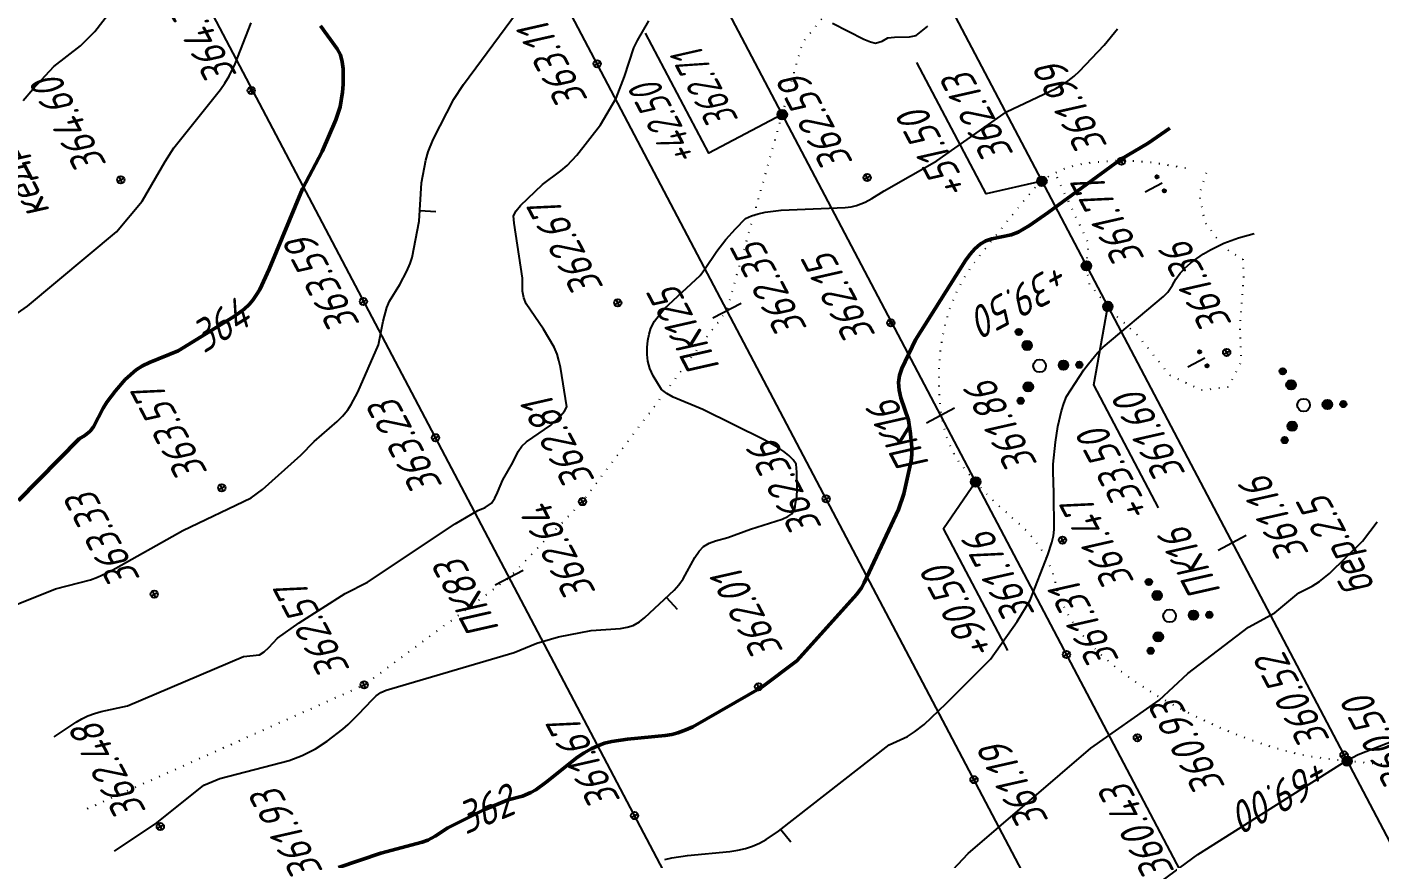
# Model space of a CAD drawing. Extents: x 1518325 to 1519424, y 2186901 to 2188655.
# Drawn here: x 1519023.4 to 1519193.7, y 2187231.8 to 2187336.4 of the extents above; entities that cross this region are included whole.
import ezdxf
from ezdxf.enums import TextEntityAlignment as Align

# ---------------------------------------------------------------- set-up
doc = ezdxf.new("R2010")
doc.units = 0
doc.linetypes.add('ИИDot', pattern=[1, 0, -1])
for name, color, linetype, lineweight in [('ИИ_КОНТУР_025', 7, 'ИИDot', 25), ('ИИ_ОТМЕТКА_025', 7, 'Continuous', 25), ('ИИ_ПИКЕТАЖ_025', 7, 'Continuous', 25), ('ИИ_РАЗМЕР_025', 7, 'Continuous', 25), ('ИИ_РЕЛЬЕФ_025', 34, 'Continuous', 25), ('ИИ_РЕЛЬЕФ_050', 34, 'Continuous', 50), ('ИИ_ТЕКСТ_025', 7, 'Continuous', 25), ('ИИ_ТРАССА_АД_025', 1, 'Continuous', 25), ('ИИ_ТРАССА_ЛЭП_025', 7, 'Continuous', 25), ('ИИ_ТРАССА_ТРУБ_025', 7, 'Continuous', 25), ('ИИ_УГОДЬЯ_025', 7, 'Continuous', 25)]:
    doc.layers.add(name, color=color, linetype=linetype, lineweight=lineweight)
doc.styles.add('VNIPISIMPLEXCUR', font='simplex.shx', dxfattribs={"width": 0.8, "oblique": 15})
doc.dimstyles.new('ИИ-2000-м-dm$2', dxfattribs={"dimscale": 2, "dimtxt": 2.5, "dimasz": 2.5, "dimexe": 1.25, "dimexo": 0, "dimgap": 1, "dimtad": 2, "dimtoh": 1, "dimzin": 1, "dimdsep": 46, "dimtxsty": 'VNIPISIMPLEXCUR', "dimcen": 2.5, "dimaunit": 1, "dimazin": 0, "dimtfac": 1, "dimtmove": 1, "dimatfit": 2, "dimfxl": 1, "dimarcsym": 0})

# ---------------------------------------------------------------- blocks, each defined once
blk = doc.blocks.new('ИИ053952')
at = {"linetype": 'Continuous', "lineweight": 25}
h = blk.add_hatch(color=0, dxfattribs=at)
edge = h.paths.add_edge_path()
edge.add_arc((-1.308630616908658, 2.130137532763825), 0.2, 0, 360)
h = blk.add_hatch(color=0, dxfattribs=at)
edge = h.paths.add_edge_path()
edge.add_arc((-0.7851783701452177, 1.278082519658284), 0.3, 0, 360)
h = blk.add_hatch(color=0, dxfattribs=at)
edge = h.paths.add_edge_path()
edge.add_arc((1.499441115229502, 0.04094315521868452), 0.3, 0, 360)
h = blk.add_hatch(color=0, dxfattribs=at)
edge = h.paths.add_edge_path()
edge.add_arc((2.49906852538254, 0.06823859203112193), 0.2, 0, 360)
h = blk.add_hatch(color=0, dxfattribs=at)
edge = h.paths.add_edge_path()
edge.add_arc((-0.7142627450842838, -1.319025674876968), 0.3, 0, 360)
h = blk.add_hatch(color=0, dxfattribs=at)
edge = h.paths.add_edge_path()
edge.add_arc((-1.190437908473882, -2.198376124794947), 0.2, 0, 360)
at = {"color": 0, "linetype": 'Continuous', "lineweight": 25}
for centre, radius in [((-1.308630616908658, 2.130137532763825), 0.2), ((-0.7851783701452177, 1.278082519658284), 0.3), ((0, 0), 0.4), ((1.499441115229502, 0.04094315521868452), 0.3), ((2.49906852538254, 0.06823859203112193), 0.2), ((-0.7142627450842838, -1.319025674876968), 0.3), ((-1.190437908473882, -2.198376124794947), 0.2)]:
    blk.add_circle(centre, radius, dxfattribs=at)
blk = doc.blocks.new('ИИ05407')
at = {"linetype": 'Continuous', "lineweight": 25}
h = blk.add_hatch(color=0, dxfattribs=at)
edge = h.paths.add_edge_path()
edge.add_arc((-0.4999999999999995, 0.1), 0.1, 0, 360)
h = blk.add_hatch(color=0, dxfattribs=at)
edge = h.paths.add_edge_path()
edge.add_arc((0.5000000000000007, 0.1), 0.1, 0, 360)
at = {"color": 0, "linetype": 'Continuous', "lineweight": 25}
blk.add_lwpolyline([(0, 0), (0, 1.2)], dxfattribs=at)
for centre in [(-0.4999999999999995, 0.1), (0.5000000000000007, 0.1)]:
    blk.add_circle(centre, 0.1, dxfattribs=at)
blk = doc.blocks.new('ИИ053296')
at = {"color": 0, "linetype": 'Continuous', "lineweight": 25}
blk.add_lwpolyline([(0, 0), (1, 0)], dxfattribs=at)
blk = doc.blocks.new('PICKET')
at = {"color": 0, "linetype": 'Continuous', "lineweight": 25}
for p, q in [((-0.2299999999999898, 0), (0.2299999999999898, 0)), ((0, 0.2299999999999898), (0, -0.2299999999999898))]:
    blk.add_line(p, q, dxfattribs=at)
blk.add_circle((0, 0), 0.23, dxfattribs=at)
at = {"color": 0, "linetype": 'Continuous', "style": 'VNIPISIMPLEXCUR', "oblique": 15, "width": 0.8}
blk.add_attdef('OTMETKA', (1.25, 0.3000000000000114), '', height=2, dxfattribs=at)
at = {"color": 8, "linetype": 'Continuous', "style": 'VNIPISIMPLEXCUR', "oblique": 15, "width": 0.8, "flags": 1}
blk.add_attdef('NOMER', (1.25, -2.699999999999989), '', height=2, dxfattribs=at)
blk = doc.blocks.new('ИИ053672А')
at = {"color": 0, "linetype": 'Continuous'}
for points in [[(0.6999999999999886, 3.095854811567278), (0, 3.5), (-0.6999999999999886, 3.095854811567278)], [(0, 3.5), (0, 0), (0.6999999999999886, 0)], [(0.8499999999999943, 2.009252271188814), (0, 2.5), (-0.8499999999999943, 2.009252271188814)], [(1, 0.9226497308103774), (0, 1.5), (-1, 0.9226497308103774)]]:
    blk.add_lwpolyline(points, dxfattribs=at)
at = {"color": 0, "linetype": 'Continuous', "style": 'VNIPISIMPLEXCUR', "oblique": 15, "width": 0.8}
blk.add_attdef('RACE1', text='', height=2, dxfattribs=at).set_placement((-2, 2.25), align=Align.RIGHT)
blk.add_attdef('HEIGHT', (2, 2.25), '', height=2, dxfattribs=at)
blk.add_attdef('DISTANCE', text='', height=2, dxfattribs=at).set_placement((8.5, 1.75), align=Align.MIDDLE_LEFT)
blk.add_attdef('RACE2', text='', height=2, dxfattribs=at).set_placement((-2, 1.25), align=Align.TOP_RIGHT)
blk.add_attdef('THICKNESS', text='', height=2, dxfattribs=at).set_placement((2, 1.25), align=Align.TOP_LEFT)
blk = doc.blocks.new('ИИ15001')
at = {"color": 0, "linetype": 'Continuous', "lineweight": 25}
blk.add_lwpolyline([(0, 1), (0, -1)], dxfattribs=at)
at = {"color": 0, "linetype": 'Continuous', "lineweight": 25, "style": 'VNIPISIMPLEXCUR', "oblique": 15, "width": 0.8}
blk.add_attdef('STATIONING', text='', height=2, dxfattribs=at).set_placement((0, 2), align=Align.CENTER)
at = {"color": 7, "linetype": 'Continuous', "lineweight": 25, "style": 'VNIPISIMPLEXCUR', "oblique": 15, "width": 0.8}
blk.add_attdef('HEIGHT', text='', height=2, dxfattribs=at).set_placement((0, -2), align=Align.TOP_CENTER)
blk = doc.blocks.new('ИИ15002')
at = {"linetype": 'Continuous', "lineweight": 25}
h = blk.add_hatch(color=0, dxfattribs=at)
edge = h.paths.add_edge_path()
edge.add_arc((0, 0), 0.3, 0, 360)
at = {"color": 0, "linetype": 'Continuous', "lineweight": 25}
blk.add_circle((0, 0), 0.3, dxfattribs=at)
at = {"color": 0, "linetype": 'Continuous', "style": 'VNIPISIMPLEXCUR', "oblique": 15, "width": 0.8}
blk.add_attdef('STATIONING', (1, 1.3), '', height=2, rotation=90, dxfattribs=at)
at = {"color": 7, "linetype": 'Continuous', "style": 'VNIPISIMPLEXCUR', "oblique": 15, "width": 0.8}
blk.add_attdef('HEIGHT', text='', height=2, dxfattribs=at).set_placement((0, -1.3), align=Align.TOP_CENTER)
blk = doc.blocks.new('*D54')
at = {"layer": 'Defpoints', "color": 0, "transparency": 16777216}
for p in [(1518412.378345602, 2188627.84985161), (1518818.429, 2187967.478), (1518780.694913813, 2187955.898010924), (1518760.909000001, 2187937.208), (1519297.920252203, 2186946.833631685)]:
    blk.add_point(p, dxfattribs=at)
at = {"layer": 'ИИ_РАЗМЕР_025', "color": 0, "lineweight": -2, "transparency": 16777216}
for p, q in [((1518777.919100077, 2187969.121751804), (1518771.871054546, 2187980.602702125)), ((1518777.221166869, 2187957.498274665), (1518777.919100077, 2187969.121751804))]:
    blk.add_line(p, q, dxfattribs=at)
blk.add_arc((1518772.882083155, 2187943.508855825), 14.64689342305691, 43.45192064681653, 102.0835422782401, dxfattribs=at)
at = {"layer": 'ИИ_РАЗМЕР_025', "color": 0, "transparency": 16777216}
for points in [[(1518770.043202407, 2187957.204490771), (1518769.588670106, 2187958.45795723), (1518766.055536878, 2187956.467627097)], [(1518784.05706245, 2187953.970310796), (1518782.972979496, 2187953.194075054), (1518785.843728198, 2187950.329944063)]]:
    blk.add_solid(points, dxfattribs=at)
at = {"layer": 'ИИ_РАЗМЕР_025', "color": 0, "transparency": 16777216, "insert": (1518770.55297525, 2187973.705121331), "char_height": 4, "attachment_point": 5, "rotation": 117.77979618591837, "style": 'VNIPISIMPLEXCUR'}
blk.add_mtext("90°1'", dxfattribs=at)
blk = doc.blocks.new('*D55')
at = {"layer": 'Defpoints', "color": 0, "transparency": 16777216}
for p in [(1518412.378345601, 2188627.84985161), (1518814.129, 2187903.057999999), (1518791.071578992, 2187895.121656461), (1518786.558999999, 2187888.527999999), (1519297.920252202, 2186946.833631685)]:
    blk.add_point(p, dxfattribs=at)
at = {"layer": 'ИИ_РАЗМЕР_025', "color": 0, "lineweight": -2, "transparency": 16777216}
for p, q in [((1518788.097156689, 2187902.131019776), (1518782.049111157, 2187913.611970097)), ((1518791.400111704, 2187897.040803789), (1518788.097156689, 2187902.131019776))]:
    blk.add_line(p, q, dxfattribs=at)
blk.add_arc((1518798.523676931, 2187894.833649467), 7.457661278217329, 148.8918561533847, 176.6781627226859, dxfattribs=at)
at = {"layer": 'ИИ_РАЗМЕР_025', "color": 0, "transparency": 16777216}
for points in [[(1518791.680959122, 2187899.17158354), (1518792.595990167, 2187898.201791829), (1518795.04784978, 2187901.43178082)], [(1518791.730072386, 2187895.407052131), (1518790.427019576, 2187895.124508056), (1518791.926178207, 2187891.356621667)]]:
    blk.add_solid(points, dxfattribs=at)
at = {"layer": 'ИИ_РАЗМЕР_025', "color": 0, "transparency": 16777216, "insert": (1518780.731031861, 2187906.714389302), "char_height": 4, "attachment_point": 5, "rotation": 117.77979618591837, "style": 'VNIPISIMPLEXCUR'}
blk.add_mtext("90°1'", dxfattribs=at)

msp = doc.modelspace()

# ---------------------------------------------------------------- linework, layer by layer
at = {"layer": 'ИИ_КОНТУР_025', "elevation": 362.73, "flags": 128}
msp.add_lwpolyline([(1519030.991446854, 2187238.088627672), (1519065.829899999, 2187253.649999999), (1519084.076173292, 2187267.138993123), (1519093.299899999, 2187276.689999999), (1519111.490377127, 2187300.731783251), (1519121.002216829, 2187334.392280593), (1519148.752818041, 2187368.976205853)], dxfattribs=at)
at = {"layer": 'ИИ_КОНТУР_025', "flags": 128}
for points in [[(1519119.425933722, 2187071.322798182), (1519134.678637108, 2187067.544100673), (1519137.816357485, 2187066.920002053), (1519140.996288312, 2187066.455971587), (1519144.218429588, 2187066.152009276), (1519148.917659732, 2187065.970119833), (1519152.806076341, 2187066.037570218), (1519154.918301233, 2187066.217437911), (1519156.700489977, 2187066.529208885), (1519157.582583823, 2187066.785521265), (1519158.476679361, 2187067.116779128), (1519159.382776592, 2187067.522982476), (1519161.23097613, 2187068.560225622), (1519163.127182439, 2187069.897250703), (1519165.053392129, 2187071.294232537), (1519166.991601815, 2187072.511345945), (1519168.941811496, 2187073.548590926), (1519170.904021173, 2187074.405967479), (1519172.986243531, 2187075.101462008), (1519175.296491257, 2187075.653060914), (1519177.83476435, 2187076.060764199), (1519181.999213733, 2187076.44298534), (1519184.543487673, 2187076.814713618), (1519185.689610691, 2187077.068028418), (1519186.751724407, 2187077.366310323), (1519187.729828822, 2187077.709559336), (1519188.623923936, 2187078.097775455), (1519190.217738216, 2187079.008933701), (1519192.756691295, 2187080.710557634), (1519195.577295888, 2187082.813729879), (1519197.557250323, 2187084.409618425), (1519199.26393139, 2187085.978812126), (1519200.640417398, 2187087.492002302), (1519201.686708349, 2187088.949188954), (1519202.420768166, 2187090.35364598), (1519202.9503804, 2187091.725016778), (1519203.293508975, 2187093.066575246), (1519203.45015389, 2187094.378321386), (1519203.458544976, 2187095.023014833), (1519203.392342811, 2187095.655596952), (1519203.223575057, 2187096.271409499), (1519202.952241715, 2187096.870452472), (1519202.578342785, 2187097.452725873), (1519202.101878266, 2187098.018229702), (1519201.52284816, 2187098.566963959), (1519200.841252466, 2187099.098928642), (1519200.057091184, 2187099.614123753), (1519199.211390464, 2187100.088326821), (1519198.345176456, 2187100.497315372), (1519197.458449161, 2187100.841089408), (1519196.551208579, 2187101.11964893), (1519195.623454709, 2187101.332993936), (1519194.675187552, 2187101.481124427), (1519193.706407108, 2187101.564040402), (1519190.680715894, 2187101.622734273), (1519188.569724948, 2187101.805334696), (1519186.384140539, 2187102.12954313), (1519184.123962665, 2187102.595359576), (1519183.013454343, 2187102.894413927), (1519181.979403981, 2187103.254956526), (1519181.021811581, 2187103.676987376), (1519180.140677141, 2187104.160506474), (1519179.336000662, 2187104.705513822), (1519178.607782143, 2187105.31200942), (1519177.956021585, 2187105.979993267), (1519177.380718988, 2187106.709465363), (1519176.853366725, 2187107.668867459), (1519176.345457171, 2187109.026641303), (1519175.856990323, 2187110.782786896), (1519175.387966184, 2187112.937304238), (1519174.938384753, 2187115.490193329), (1519174.508246029, 2187118.441454169), (1519174.097550014, 2187121.791086758), (1519173.339999999, 2187125.510099999), (1519173.377236089, 2187129.318236422), (1519173.153118146, 2187132.761291977), (1519173.033942875, 2187135.868257761), (1519173.019710278, 2187138.639133773), (1519173.110420355, 2187141.073920015), (1519173.306073105, 2187143.172616485), (1519173.606668528, 2187144.935223184), (1519174.012206625, 2187146.36174011), (1519175.882410115, 2187151.204951496), (1519177.828945116, 2187155.666809318), (1519179.489224221, 2187158.934548182), (1519181.493010401, 2187162.330993213), (1519184.498690944, 2187166.983525615), (1519185.729589176, 2187169.204919513), (1519186.712399812, 2187171.33097502), (1519187.447122854, 2187173.361692136), (1519187.704753161, 2187174.391351563), (1519187.866964835, 2187175.497281922), (1519187.933757878, 2187176.679483215), (1519187.905132288, 2187177.93795544), (1519187.781088066, 2187179.272698598), (1519187.561625212, 2187180.683712689), (1519187.246743727, 2187182.170997712), (1519186.373663456, 2187185.319560836), (1519184.928074364, 2187189.874371276), (1519183.396612321, 2187194.128865127), (1519182.867042097, 2187195.480292724), (1519182.436693543, 2187196.816529856), (1519182.214329771, 2187198.155754569), (1519182.199950781, 2187199.497966863), (1519182.393556573, 2187200.843166739), (1519182.795147147, 2187202.191354196), (1519183.404722502, 2187203.542529234), (1519184.222282639, 2187204.896691854), (1519185.247827559, 2187206.253842054), (1519186.41236238, 2187207.542341553), (1519187.646892222, 2187208.690552068), (1519188.951417085, 2187209.698473598), (1519190.325936971, 2187210.566106144), (1519191.770451877, 2187211.293449705), (1519193.284961804, 2187211.880504283), (1519194.869466753, 2187212.327269875), (1519196.523966723, 2187212.633746485), (1519201.212322614, 2187213.190815162), (1519205.140405402, 2187213.444028497), (1519210.282816202, 2187213.45669026), (1519213.038809858, 2187213.697243576), (1519214.770544945, 2187213.984219075), (1519215.583615693, 2187214.20156061), (1519216.333330454, 2187214.51596707), (1519217.01968923, 2187214.927438454), (1519217.642692021, 2187215.435974761), (1519218.202338825, 2187216.041575992), (1519218.698629644, 2187216.744242148), (1519219.131564476, 2187217.543973227), (1519219.501143323, 2187218.44076923), (1519219.788359049, 2187219.415639118), (1519219.974204518, 2187220.44959185), (1519220.058679732, 2187221.54262743), (1519220.04178469, 2187222.694745854), (1519219.923519391, 2187223.905947124), (1519219.703883836, 2187225.176231239), (1519219.382878024, 2187226.5055982), (1519218.960501957, 2187227.894048007), (1519217.9299052, 2187230.662507424), (1519216.730359715, 2187233.295920755), (1519215.361865499, 2187235.794288002), (1519213.824422554, 2187238.157609164), (1519212.928988898, 2187239.240094818), (1519211.864605239, 2187240.19175366), (1519210.631271578, 2187241.01258569), (1519209.228987913, 2187241.702590907), (1519207.657754247, 2187242.261769314), (1519205.917570577, 2187242.690120907), (1519204.008436905, 2187242.987645688), (1519201.93035323, 2187243.154343659), (1519195.727781046, 2187243.515170741), (1519190.095416554, 2187243.98994461), (1519186.657288943, 2187244.369764293), (1519184.974127103, 2187244.62086735), (1519183.236056375, 2187244.969035331), (1519181.443076757, 2187245.414268235), (1519179.595188252, 2187245.956566064), (1519177.692390857, 2187246.595928817), (1519175.734684573, 2187247.332356493), (1519173.722069401, 2187248.165849093), (1519171.65454534, 2187249.096406617), (1519169.616587603, 2187250.083936983), (1519167.692671406, 2187251.088348111), (1519165.882796746, 2187252.109639998), (1519164.186963624, 2187253.147812646), (1519162.60517204, 2187254.202866055), (1519161.137421995, 2187255.274800224), (1519159.783713488, 2187256.363615154), (1519158.544046519, 2187257.469310844), (1519157.420532545, 2187258.583446915), (1519156.41528302, 2187259.697582986), (1519155.528297947, 2187260.811719057), (1519154.759577323, 2187261.925855128), (1519154.109121149, 2187263.039991199), (1519153.576929425, 2187264.15412727), (1519153.163002152, 2187265.268263341), (1519152.580123816, 2187267.481764817), (1519152.19153847, 2187268.551588891), (1519151.701583293, 2187269.591871635), (1519151.110258283, 2187270.602613046), (1519150.417563442, 2187271.583813128), (1519149.623498769, 2187272.535471878), (1519148.728064264, 2187273.457589297), (1519145.721956045, 2187276.125377054), (1519143.88400141, 2187277.939790373), (1519142.217396022, 2187279.793405341), (1519140.722139882, 2187281.686221957), (1519140.0662163, 2187282.708019126), (1519139.508027074, 2187283.860993188), (1519139.047572203, 2187285.145144145), (1519138.684851687, 2187286.560471998), (1519138.419865525, 2187288.106976744), (1519138.252613719, 2187289.784658386), (1519138.183096267, 2187291.593516922), (1519138.21131317, 2187293.533552352), (1519138.352756837, 2187295.501625279), (1519138.622919676, 2187297.394596305), (1519139.021801689, 2187299.212465428), (1519139.549402873, 2187300.95523265), (1519140.20572323, 2187302.622897968), (1519140.99076276, 2187304.215461386), (1519141.904521462, 2187305.732922901), (1519142.946999337, 2187307.175282515), (1519149.229051757, 2187314.995136521), (1519150.554640473, 2187316.493350903), (1519151.300634727, 2187317.128504015), (1519152.125154692, 2187317.688933102), (1519153.028200367, 2187318.174638165), (1519154.009771754, 2187318.585619202), (1519155.069868852, 2187318.921876214), (1519156.208491661, 2187319.1834092), (1519157.425640181, 2187319.370218163), (1519159.916027013, 2187319.571971177), (1519162.361542011, 2187319.579442424), (1519164.762185174, 2187319.392631902), (1519167.117956502, 2187319.011539613), (1519169.436334352, 2187318.63044769), (1519169.897498902, 2187318.592802383)], [(1519171.784627325, 2187318.055073266), (1519170.908714418, 2187315.342059633), (1519171.585487938, 2187311.899505977), (1519173.923456915, 2187308.702839462), (1519176.384511757, 2187307.165987539), (1519176.507553459, 2187304.952907783), (1519176.005096376, 2187298.849574919), (1519176.201936599, 2187294.326519527), (1519174.528993442, 2187291.081710617), (1519171.281460992, 2187290.688398132), (1519167.246655979, 2187292.556613342), (1519163.211850966, 2187297.571328438), (1519160.161158739, 2187300.32449674), (1519157.110422348, 2187304.060946257), (1519156.716786067, 2187306.322473953), (1519157.012024319, 2187309.173970378), (1519152.757254243, 2187318.028909208)]]:
    msp.add_lwpolyline(points, dxfattribs=at)
at = {"layer": 'ИИ_ПИКЕТАЖ_025', "color": 1, "elevation": 362.7099999999999}
msp.add_lwpolyline([(1519118.449245766, 2187325.357826844), (1519109.216693822, 2187320.494214254), (1519101.253796087, 2187335.610111255)], dxfattribs=at)
at = {"layer": 'ИИ_ПИКЕТАЖ_025', "color": 7, "elevation": 362.1299999999999}
msp.add_lwpolyline([(1519151.122292945, 2187316.97666057), (1519144.100723778, 2187315.384002756), (1519135.388175502, 2187331.922954621)], dxfattribs=at)
at = {"layer": 'ИИ_ПИКЕТАЖ_025', "color": 7}
msp.add_lwpolyline([(1519165.803818178, 2187275.900484389), (1519157.656288795, 2187291.366865982), (1519159.409013636, 2187301.245701275)], dxfattribs=at)
at = {"layer": 'ИИ_ПИКЕТАЖ_025', "color": 1}
msp.add_lwpolyline([(1519146.811739186, 2187257.956380831), (1519138.729039191, 2187273.299697381), (1519142.783003133, 2187279.164331521)], dxfattribs=at)
at = {"layer": 'ИИ_РЕЛЬЕФ_025'}
for points, elevation in [([(1519017.777291304, 2187262.021739129), (1519027.002172727, 2187265.715454545), (1519031.372287427, 2187266.861922482), (1519032.292976922, 2187267.201584614), (1519033.893932737, 2187267.939958037), (1519043.002969999, 2187273.054029999), (1519051.626219444, 2187277.150833333), (1519053.045899999, 2187278.229999999), (1519057.8439, 2187282.542676666), (1519059.545499999, 2187284.256666665), (1519062.426267914, 2187286.751660732), (1519063.112734048, 2187287.454578696), (1519063.758729166, 2187288.252499999), (1519064.208039113, 2187288.924727309), (1519065.034548931, 2187290.438456115), (1519067.643399858, 2187296.403024033), (1519068.216354368, 2187299.395568522), (1519068.69511468, 2187301.103539133), (1519068.999327734, 2187301.917097535), (1519070.311899999, 2187304.009999999), (1519071.21366291, 2187305.678745335), (1519071.621249999, 2187306.636874999), (1519071.854360402, 2187307.406535119), (1519072.772361188, 2187311.962461188), (1519073.062191666, 2187316.798749999), (1519073.584575773, 2187319.652695349), (1519073.882787999, 2187320.685287999), (1519074.5166326, 2187322.233169053), (1519077.099483823, 2187327.323088235), (1519078.317449999, 2187329.158939394), (1519085.841835483, 2187339.297419354)], 363.4999999999999), ([(1519022.923326927, 2187327.150949447), (1519024.152811228, 2187328.581349306), (1519026.778136363, 2187331.397318181), (1519030.123844772, 2187334.019544274), (1519031.943829279, 2187335.831965099), (1519034.960008125, 2187339.709479806)], 364.9999999999999), ([(1519020.54726842, 2187299.227994736), (1519023.478136363, 2187301.273681818), (1519034.675614285, 2187310.628571428), (1519037.899899999, 2187314.459999999), (1519040.776566666, 2187319.476666666), (1519041.871594444, 2187321.17111111), (1519047.735794978, 2187328.502138549), (1519048.298833379, 2187329.312310651), (1519048.83389087, 2187330.199557275), (1519049.578581128, 2187331.73279295), (1519051.60535909, 2187336.903496211)], 364.4999999999999), ([(1519026.815829319, 2187247.099731529), (1519029.576108995, 2187248.957949015), (1519030.319953196, 2187249.377481734), (1519031.059797054, 2187249.733984753), (1519031.894650236, 2187250.051754938), (1519032.724738966, 2187250.294456071), (1519036.029212384, 2187251.015030434), (1519050.636370587, 2187257.214705881), (1519052.659195718, 2187257.413748846), (1519053.246179193, 2187257.792460668), (1519053.815429132, 2187258.329911218), (1519054.943288888, 2187259.500055555), (1519057.645979999, 2187261.442099999), (1519063.433536363, 2187265.122754544), (1519066.236149999, 2187266.567499999), (1519077.295714285, 2187273.887142857), (1519080.132567032, 2187275.558241758), (1519081.039269366, 2187275.95902515), (1519081.874185713, 2187276.508571427), (1519082.286712264, 2187277.106900574), (1519082.626316161, 2187277.856348132), (1519083.261770363, 2187279.445914297), (1519084.53941281, 2187281.613573642), (1519085.205221393, 2187282.981087307), (1519085.678410857, 2187283.654762133), (1519086.271980836, 2187284.195628727), (1519089.308685577, 2187286.314634878), (1519090.557173609, 2187287.48233821), (1519091.05436289, 2187288.064045672), (1519091.347085031, 2187288.6161222), (1519090.535016108, 2187293.603543986), (1519090.343829496, 2187294.456799319), (1519090.104696361, 2187295.244532158), (1519089.733773212, 2187296.103332941), (1519088.405027876, 2187298.384588168), (1519086.235652393, 2187301.565563451), (1519085.903481159, 2187302.309393326), (1519085.74380285, 2187303.161229507), (1519085.740710772, 2187304.787534958), (1519084.690326597, 2187311.705796767), (1519084.625267527, 2187312.614934439), (1519084.955363446, 2187313.262490067), (1519085.48477164, 2187313.918953261), (1519088.266778659, 2187316.574497929), (1519090.601215989, 2187318.276397131), (1519091.389914285, 2187318.971514285), (1519092.574983576, 2187320.265135989), (1519095.585449999, 2187324.078085454), (1519097.522976922, 2187327.435461537), (1519098.59323599, 2187330.13943053), (1519099.776439182, 2187333.778888654), (1519100.211348648, 2187334.674594594), (1519101.636801836, 2187337.141743829)], 362.9999999999999), ([(1519124.770568827, 2187336.869787866), (1519128.72424353, 2187334.846507155), (1519129.546421449, 2187334.511001397), (1519130.197468403, 2187334.367130374), (1519131.009255224, 2187334.612061851), (1519131.739367808, 2187335.000785522), (1519132.549289324, 2187335.089465235), (1519134.467388102, 2187335.132290773), (1519135.316377393, 2187335.311604615), (1519136.744065383, 2187336.476683635)], 362.9999999999999), ([(1519034.392159296, 2187232.720055384), (1519039.724066666, 2187236.296666666), (1519045.664342433, 2187241.047774787), (1519047.669652344, 2187241.870586921), (1519056.391451909, 2187244.131455505), (1519058.025899999, 2187244.760999999), (1519059.697766834, 2187245.620855617), (1519061.164136, 2187246.564219153), (1519063.158070269, 2187248.093513513), (1519063.83387012, 2187248.67793415), (1519065.073413844, 2187249.914153698), (1519066.862694444, 2187251.810594443), (1519067.344393519, 2187252.263857766), (1519067.927042856, 2187252.691514285), (1519068.582575674, 2187252.960045409), (1519084.695511722, 2187257.732863089), (1519087.54238613, 2187258.86969823), (1519090.270348324, 2187259.698801256), (1519094.378150197, 2187260.504025156), (1519098.08167193, 2187260.753275817), (1519098.932322351, 2187260.893913885), (1519099.692696759, 2187261.128542438), (1519100.467425959, 2187261.56113792), (1519101.132473116, 2187262.107928389), (1519104.840306828, 2187265.548951), (1519105.425321205, 2187266.207672628), (1519105.959910878, 2187266.969970796), (1519107.449676778, 2187269.65741397), (1519107.975915705, 2187270.440004474), (1519108.550805446, 2187271.042612983), (1519109.267524559, 2187271.475719224), (1519110.029536371, 2187271.739573386), (1519111.580735615, 2187272.165730463), (1519114.468751775, 2187273.224061114), (1519118.422655617, 2187274.46958795), (1519119.157047287, 2187274.799726458), (1519119.66784478, 2187275.146370951), (1519120.021643675, 2187275.746966104), (1519120.109840287, 2187276.495125436), (1519120.265830985, 2187277.279516805), (1519120.33045858, 2187278.242177055), (1519120.271274256, 2187280.390341836), (1519120.190287236, 2187281.419865187), (1519119.802399258, 2187281.951435803), (1519119.280849178, 2187282.471031401), (1519118.641676446, 2187282.980088982), (1519117.900920517, 2187283.480045548), (1519116.17881687, 2187284.458403646), (1519108.434964823, 2187288.295195917), (1519104.719478903, 2187289.828772613), (1519103.910057123, 2187290.279719147), (1519103.243974982, 2187290.811728511), (1519102.210658808, 2187292.525099291), (1519101.786198251, 2187293.418245073), (1519101.549606851, 2187294.365369601), (1519101.457782139, 2187295.186120113), (1519101.457548046, 2187296.057494755), (1519101.540003142, 2187296.933717491), (1519101.696245996, 2187297.769012278), (1519101.917375176, 2187298.517603081), (1519102.38324381, 2187299.390926795), (1519103.591975991, 2187300.917816036), (1519108.112375847, 2187305.133991432), (1519108.662475406, 2187305.873275087), (1519110.200889312, 2187308.208101859), (1519111.345967476, 2187309.639748017), (1519112.558259927, 2187311.001121471), (1519113.837766666, 2187312.292222221), (1519114.567902158, 2187312.628527879), (1519115.394370861, 2187312.893812088), (1519116.301542372, 2187313.096992684), (1519118.295472196, 2187313.352714377), (1519126.373223007, 2187313.675023744), (1519127.136518743, 2187313.783641745), (1519127.79295244, 2187313.937170162), (1519128.87665639, 2187314.348354507), (1519129.716234373, 2187314.810406598), (1519131.248914758, 2187315.765031428), (1519137.895399999, 2187319.533015), (1519146.650963792, 2187325.703793102), (1519152.878906426, 2187328.645408901), (1519153.680366888, 2187329.112887547), (1519154.426673831, 2187329.609896079), (1519155.177189409, 2187330.195886794), (1519155.864581385, 2187330.815674677), (1519158.957230704, 2187334.098962291), (1519160.647029415, 2187336.152885236)], 362.4999999999999), ([(1519103.677028885, 2187231.695981795), (1519104.549294237, 2187231.904978482), (1519106.507808871, 2187232.183959059), (1519111.851935638, 2187232.677791531), (1519112.860322263, 2187232.845758601), (1519113.808542674, 2187233.067156979), (1519114.679445454, 2187233.354999999), (1519115.57735405, 2187233.753328887), (1519116.420835118, 2187234.209328758), (1519117.988056694, 2187235.24820466), (1519131.896733529, 2187246.118308823), (1519134.204354874, 2187247.163648264), (1519135.091583333, 2187247.721749999), (1519136.283051719, 2187248.670697609), (1519139.080018524, 2187251.304083285), (1519144.659281249, 2187256.870631249), (1519147.988740789, 2187261.623972367), (1519149.65066923, 2187264.315384614), (1519151.886566666, 2187270.006666666), (1519152.381713149, 2187271.531388578), (1519152.570232257, 2187272.386451612), (1519152.647811106, 2187273.188618079), (1519152.633691634, 2187277.776349932), (1519152.538814625, 2187280.456940007), (1519152.55367197, 2187281.381060006), (1519152.831421438, 2187284.189453298), (1519153.138477214, 2187286.157614239), (1519153.584603184, 2187288.107647743), (1519153.873134102, 2187289.033232703), (1519154.212412499, 2187289.903124999), (1519156.396783289, 2187293.245966707), (1519156.964298833, 2187294.030455388), (1519158.115438719, 2187295.387688797), (1519158.832814703, 2187296.115068754), (1519166.408653231, 2187302.480445009), (1519166.951149999, 2187303.047574999), (1519167.543894129, 2187303.894289588), (1519167.952655346, 2187304.673351347), (1519168.498865489, 2187305.438901573), (1519169.118052057, 2187306.05170838), (1519169.836454712, 2187306.669117363), (1519170.629933907, 2187307.27196849), (1519171.474350091, 2187307.841101726), (1519172.345563719, 2187308.357357034), (1519174.02377301, 2187309.175857166), (1519175.845992511, 2187309.859701118), (1519177.812222221, 2187310.408888888)], 361.4999999999999), ([(1519134.753774038, 2187224.87611453), (1519141.858900832, 2187232.440086666), (1519157.264185714, 2187245.689523809), (1519165.884518181, 2187251.719999999), (1519169.484445454, 2187255.095454545), (1519177.120787999, 2187260.912399999), (1519180.452814285, 2187262.714285714), (1519183.463233332, 2187265.216666666), (1519185.142981625, 2187266.063744172), (1519186.060978478, 2187266.648602301), (1519187.290499782, 2187267.670299775), (1519191.450074397, 2187271.708005114), (1519193.318179456, 2187274.133535577)], 360.9999999999999), ([(1519158.031243749, 2187222.981249999), (1519170.742287233, 2187232.306170212), (1519189.392444444, 2187244.089055555), (1519190.898316666, 2187244.869999999), (1519200.128302826, 2187248.481503116)], 360.4999999999999)]:
    msp.add_lwpolyline(points, dxfattribs=dict(at, elevation=elevation))
at = {"layer": 'ИИ_РЕЛЬЕФ_050'}
for points, elevation in [([(1519022.340108169, 2187276.825528347), (1519029.981415151, 2187284.6085), (1519030.66402737, 2187285.014068557), (1519031.346482856, 2187285.555999999), (1519031.753955923, 2187286.116129028), (1519032.975648022, 2187288.429119159), (1519033.465875049, 2187289.194589042), (1519034.541278123, 2187290.62047294), (1519035.766766621, 2187292.036362465), (1519037.151495069, 2187293.262024659), (1519037.94435796, 2187293.76620761), (1519038.800334985, 2187294.1949947), (1519042.434623529, 2187295.658823528), (1519049.383785728, 2187299.911510525), (1519050.120663248, 2187300.422544721), (1519050.729916666, 2187300.899416666), (1519051.355451909, 2187301.478062357), (1519051.819741253, 2187302.013545958), (1519052.260922726, 2187302.63565909), (1519052.690201171, 2187303.368828685), (1519053.886149999, 2187305.912812499), (1519058.077899999, 2187316.047666666), (1519060.531149999, 2187320.711008749), (1519062.263076066, 2187324.688278091), (1519062.810977498, 2187326.323707059), (1519063.098808912, 2187328.191208126), (1519063.179882472, 2187329.168585973), (1519063.206588333, 2187330.146462386), (1519063.169571796, 2187331.103397631), (1519063.059478159, 2187332.017951979), (1519062.866952721, 2187332.868685693), (1519062.424743655, 2187333.633634209), (1519060.330568888, 2187336.529573679)], 363.9999999999999), ([(1519062.596754687, 2187230.669906249), (1519067.922123015, 2187232.481686507), (1519073.136203856, 2187233.856046318), (1519073.839062499, 2187234.123124999), (1519074.782260523, 2187234.608203814), (1519076.371463636, 2187235.646363636), (1519080.811899999, 2187237.88604), (1519083.959899999, 2187239.206766666), (1519085.762725002, 2187239.667866738), (1519086.819573306, 2187240.097500053), (1519087.415084274, 2187240.442237978), (1519088.754028199, 2187241.42331297), (1519092.690505834, 2187244.545430402), (1519093.531862627, 2187245.107773586), (1519094.377551821, 2187245.597845084), (1519095.22170712, 2187245.99353993), (1519096.091207483, 2187246.293860171), (1519097.012260384, 2187246.523382356), (1519098.952738808, 2187246.82338717), (1519103.72111693, 2187247.268138872), (1519104.548025211, 2187247.411468086), (1519105.2998448, 2187247.604047112), (1519106.306183285, 2187247.971914773), (1519107.18945894, 2187248.384597881), (1519115.862497402, 2187253.340194805), (1519120.259123999, 2187256.682399999), (1519127.825014535, 2187265.051513881), (1519128.437437499, 2187265.844999999), (1519128.768396907, 2187266.462917013), (1519133.075279999, 2187275.712083333), (1519133.746644444, 2187277.672322221), (1519134.682679862, 2187281.824856463), (1519134.763233333, 2187282.633399999), (1519134.761970701, 2187283.511524401), (1519134.570513131, 2187285.228866138), (1519134.337070603, 2187286.937561861), (1519133.357593784, 2187289.750073725), (1519133.176761118, 2187290.698478462), (1519133.068758255, 2187291.65233359), (1519133.21118815, 2187292.537020666), (1519133.506112071, 2187293.433119995), (1519135.194121178, 2187297.055558148), (1519141.514003991, 2187307.004139837), (1519142.091622131, 2187307.798155537), (1519142.699671444, 2187308.493433797), (1519143.347281282, 2187309.060353384), (1519144.070584042, 2187309.474712155), (1519144.817310185, 2187309.721613656), (1519147.239109193, 2187310.238858954), (1519148.120609154, 2187310.597215785), (1519149.555197149, 2187311.424914831), (1519151.922625939, 2187313.070020013), (1519161.012999999, 2187319.732999999), (1519164.512462499, 2187321.769999999), (1519167.232200761, 2187323.652313822)], 361.9999999999999)]:
    msp.add_lwpolyline(points, dxfattribs=dict(at, elevation=elevation))
at = {"layer": 'ИИ_ТРАССА_АД_025'}
msp.add_lwpolyline([(1519313.519091005, 2186955.050938152), (1518814.129, 2187903.057999999)], dxfattribs=at)
at = {"layer": 'ИИ_ТРАССА_ЛЭП_025'}
msp.add_lwpolyline([(1518870.355594306, 2187842.806591254), (1518873.307579348, 2187844.361631546), (1519335.638563701, 2186966.703246912)], dxfattribs=at)
at = {"layer": 'ИИ_ТРАССА_ТРУБ_025', "color": 4}
for points in [[(1519297.920252202, 2186946.833631685), (1518412.378345601, 2188627.84985161)], [(1519262.62235847, 2186928.239067431), (1519146.399999999, 2187148.849999999), (1519007.219999999, 2187413.009999999), (1518888.909999999, 2187637.56), (1518808.079999999, 2187790.989999999), (1518721.149999999, 2187956.059999999), (1518609.659999999, 2188167.6), (1518524.740199118, 2188328.80902356)]]:
    msp.add_lwpolyline(points, dxfattribs=at)

# ---------------------------------------------------------------- block references
at = {"layer": 'ИИ_ОТМЕТКА_025', "xscale": 2, "yscale": 2, "zscale": 2}
for p, rotation, values in [((1519051.624114787, 2187328.396893546, 364.3899999999999), 117.7797222222222, {'OTMETKA': '364.39'}), ((1519161.139999999, 2187319.499999999, 361.99), 117.7797222222222, {'OTMETKA': '361.99'}), ((1519035.199899999, 2187317.16, 364.6), 117.7797222222222, {'OTMETKA': '364.60'}), ((1519129.123746619, 2187317.437830689, 362.5899999999999), 117.7797222222222, {'OTMETKA': '362.59'}), ((1519097.739899999, 2187301.700099999, 362.67), 117.7797222222222, {'OTMETKA': '362.67'}), ((1519047.909899999, 2187278.430099999, 363.5699999999999), 117.7797222222222, {'OTMETKA': '363.57'}), ((1519039.419899999, 2187265.049999999, 363.3299999999999), 117.7797222222222, {'OTMETKA': '363.33'}), ((1519065.8299, 2187253.649999999, 362.5699999999999), 117.7797222222222, {'OTMETKA': '362.57'}), ((1519189.139999999, 2187244.83, 360.5199999999999), 117.7797222222222, {'OTMETKA': '360.52'}), ((1519040.179899999, 2187235.819999999, 362.48), 117.7797222222222, {'OTMETKA': '362.48'}), ((1519099.867104101, 2187237.198474799, 361.67), 117.7797222222222, {'OTMETKA': '361.67'}), ((1519169.597008341, 2187228.262507983, 360.4299999999999), 117.7792673703056, {'OTMETKA': '360.43'}), ((1519062.439899999, 2187228.269999999, 361.9299999999999), 117.7797222222222, {'OTMETKA': '361.93'})]:
    msp.add_blockref('PICKET', p, dxfattribs=dict(at, rotation=rotation)).add_auto_attribs(values)
at = {"layer": 'ИИ_ОТМЕТКА_025'}
ref = msp.add_blockref('PICKET', (1519095.144573175, 2187331.760875569, 363.11), dxfattribs=dict(at, xscale=2, yscale=2, zscale=2, rotation=117.7797222222222))
ref.add_attrib('OTMETKA', '363.11', (1519094.063929074, 2187327.232090693, 363.11), dxfattribs={"layer": '0', "color": 0, "linetype": 'Continuous', "height": 3.999999999999997, "rotation": 117.7797222245429, "style": 'VNIPISIMPLEXCUR', "oblique": 14.99999999999995, "width": 0.8000000000000008})
ref = msp.add_blockref('PICKET', (1519065.734984375, 2187301.867356056, 363.5899999999999), dxfattribs=dict(at, xscale=2, yscale=2, zscale=2, rotation=117.7797222222222))
ref.add_attrib('OTMETKA', '363.59', (1519065.374158468, 2187299.021587242, 363.5899999999999), dxfattribs={"layer": '0', "color": 0, "linetype": 'Continuous', "height": 3.999999999999999, "rotation": 117.7797222245429, "style": 'VNIPISIMPLEXCUR', "oblique": 14.99999999999995, "width": 0.8000000000000008})
ref = msp.add_blockref('PICKET', (1519174.369999999, 2187295.459999999, 361.36), dxfattribs=dict(at, xscale=2, yscale=2, zscale=2, rotation=117.7797222222222))
ref.add_attrib('OTMETKA', '361.36', (1519175.116991218, 2187299.054166872, 361.36), dxfattribs={"layer": '0', "color": 0, "linetype": 'Continuous', "height": 4, "rotation": 117.7797222245429, "style": 'VNIPISIMPLEXCUR', "oblique": 14.99999999999939, "width": 0.7999999999999998})
ref = msp.add_blockref('PICKET', (1519132.104216869, 2187299.160098089, 362.1499999999999), dxfattribs=dict(at, xscale=1.999999999999999, yscale=1.999999999999999, zscale=1.999999999999999, rotation=117.7791666666666))
ref.add_attrib('OTMETKA', '362.15', (1519130.274006965, 2187297.63172883, 362.1499999999999), dxfattribs={"layer": '0', "color": 0, "linetype": 'Continuous', "height": 3.999999999999999, "rotation": 117.7791666601853, "style": 'VNIPISIMPLEXCUR', "oblique": 15, "width": 0.8})
ref = msp.add_blockref('PICKET', (1519074.8070807, 2187284.731488448, 363.23), dxfattribs=dict(at, xscale=2, yscale=2, zscale=2, rotation=117.7797222222222))
ref.add_attrib('OTMETKA', '363.23', (1519075.77876251, 2187278.681358307, 363.23), dxfattribs={"layer": '0', "color": 0, "linetype": 'Continuous', "height": 3.999999999999997, "rotation": 117.7797222245429, "style": 'VNIPISIMPLEXCUR', "oblique": 14.99999999999995, "width": 0.8000000000000008})
ref = msp.add_blockref('PICKET', (1519093.299899999, 2187276.689999999, 362.8099999999999), dxfattribs=dict(at, xscale=2, yscale=2, zscale=2, rotation=117.7797222222222))
ref.add_attrib('OTMETKA', '362.81', (1519094.955728838, 2187279.389543143, 362.8099999999999), dxfattribs={"layer": '0', "color": 0, "linetype": 'Continuous', "height": 4, "rotation": 117.7797222245429, "style": 'VNIPISIMPLEXCUR', "oblique": 15, "width": 0.8})
ref = msp.add_blockref('PICKET', (1519123.965176874, 2187277.050983326, 362.36), dxfattribs=dict(at, xscale=2, yscale=2, zscale=2, rotation=117.7797222222222))
ref.add_attrib('OTMETKA', '362.36', (1519123.522175532, 2187273.496008018, 362.36), dxfattribs={"layer": '0', "color": 0, "linetype": 'Continuous', "height": 3.999999999999997, "rotation": 117.7797222245429, "style": 'VNIPISIMPLEXCUR', "oblique": 14.99999999999995, "width": 0.8000000000000008})
ref = msp.add_blockref('PICKET', (1519153.719899999, 2187271.859999999, 361.47), dxfattribs=dict(at, xscale=2, yscale=2, zscale=2, rotation=117.7797222222222))
ref.add_attrib('OTMETKA', '361.47', (1519162.836780443, 2187266.628973036, 361.47), dxfattribs={"layer": '0', "color": 0, "linetype": 'Continuous', "height": 4, "rotation": 117.7797222245429, "style": 'VNIPISIMPLEXCUR', "oblique": 15, "width": 0.8})
ref = msp.add_blockref('PICKET', (1519115.469899999, 2187253.41, 362.0099999999999), dxfattribs=dict(at, xscale=2, yscale=2, zscale=2, rotation=117.7797222222222))
ref.add_attrib('OTMETKA', '362.01', (1519118.664904597, 2187257.900882992, 362.0099999999999), dxfattribs={"layer": '0', "color": 0, "linetype": 'Continuous', "height": 4, "rotation": 117.7797222245429, "style": 'VNIPISIMPLEXCUR', "oblique": 14.99999999999939, "width": 0.7999999999999998})
ref = msp.add_blockref('PICKET', (1519154.216789429, 2187257.459234959, 361.3099999999999), dxfattribs=dict(at, xscale=2, yscale=2, zscale=2, rotation=117.7792673703056))
ref.add_attrib('OTMETKA', '361.31', (1519160.932236908, 2187256.784350574, 361.3099999999999), dxfattribs={"layer": '0', "color": 0, "linetype": 'Continuous', "height": 4, "rotation": 117.7792673878935, "style": 'VNIPISIMPLEXCUR', "oblique": 14.99999999999995, "width": 0.8})
ref = msp.add_blockref('PICKET', (1519163.129999999, 2187246.999999999, 360.9299999999999), dxfattribs=dict(at, xscale=2, yscale=2, zscale=2, rotation=117.7797222222222))
ref.add_attrib('OTMETKA', '360.93', (1519174.27644544, 2187240.838555683, 360.9299999999999), dxfattribs={"layer": '0', "color": 0, "linetype": 'Continuous', "height": 4, "rotation": 117.7797222245429, "style": 'VNIPISIMPLEXCUR', "oblique": 14.99999999999939, "width": 0.7999999999999998})
ref = msp.add_blockref('PICKET', (1519142.575545861, 2187241.723087613, 361.1899999999999), dxfattribs=dict(at, xscale=2, yscale=2, zscale=2, rotation=117.7797222222222))
ref.add_attrib('OTMETKA', '361.19', (1519152.047330008, 2187236.572983338, 361.1899999999999), dxfattribs={"layer": '0', "color": 0, "linetype": 'Continuous', "height": 3.999999999999997, "rotation": 117.7797222245429, "style": 'VNIPISIMPLEXCUR', "oblique": 14.99999999999995, "width": 0.8000000000000008})
at = {"layer": 'ИИ_ПИКЕТАЖ_025', "color": 1}
ref = msp.add_blockref('ИИ15002', (1519118.449245766, 2187325.357826843, 362.7099999999999), dxfattribs=dict(at, xscale=1.999999999999999, yscale=1.999999999999999, zscale=1.999999999999999, rotation=117.7793140603056))
ref.add_attrib('STATIONING', '+42.50', (1519107.996096261, 2187319.990954256, 362.7099999999999), dxfattribs={"layer": '0', "color": 0, "linetype": 'Continuous', "height": 4.000000000000002, "rotation": 117.7791666601853, "style": 'VNIPISIMPLEXCUR', "oblique": 14.99999999999986, "width": 0.7})
ref.add_attrib('HEIGHT', '362.71', dxfattribs={"layer": '0', "color": 7, "linetype": 'Continuous', "height": 4.000000000000003, "rotation": 117.7793140636112, "style": 'VNIPISIMPLEXCUR', "oblique": 15.00000000000003, "width": 0.7}).set_placement((1519107.026764522, 2187327.512064254, 362.7099999999999), align=Align.TOP_CENTER)
at = {"layer": 'ИИ_ПИКЕТАЖ_025', "color": 7}
ref = msp.add_blockref('ИИ15002', (1519151.122292945, 2187316.976660569, 362.1299999999999), dxfattribs=dict(at, xscale=2, yscale=2, zscale=2, rotation=117.7792673702675))
ref.add_attrib('STATIONING', '+51.50', (1519142.060676469, 2187315.780884872, 362.1299999999999), dxfattribs={"layer": '0', "color": 0, "linetype": 'Continuous', "height": 4, "rotation": 117.7791666601853, "style": 'VNIPISIMPLEXCUR', "oblique": 14.99999999999995, "width": 0.8})
ref.add_attrib('HEIGHT', '362.13', dxfattribs={"layer": '0', "color": 7, "linetype": 'Continuous', "height": 3.999999999999997, "rotation": 117.7792673878935, "style": 'VNIPISIMPLEXCUR', "oblique": 14.99999999999995, "width": 0.8000000000000008}).set_placement((1519141.30247492, 2187323.876352812, 362.1299999999999), align=Align.TOP_CENTER)
ref = msp.add_blockref('ИИ15002', (1519156.719725768, 2187306.350866461, 361.7699999999999), dxfattribs=dict(at, xscale=2, yscale=2, zscale=2, rotation=117.7792673717208))
ref.add_attrib('STATIONING', '+39.50', (1519153.487243555, 2187306.908592866, 361.7699999999999), dxfattribs={"layer": '0', "color": 0, "linetype": 'Continuous', "height": 4, "rotation": 207.7792673518531, "style": 'VNIPISIMPLEXCUR', "oblique": 14.99999999999995, "width": 0.8})
ref.add_attrib('HEIGHT', '361.77', dxfattribs={"layer": '0', "color": 7, "linetype": 'Continuous', "height": 3.999999999999997, "rotation": 117.7792673878935, "style": 'VNIPISIMPLEXCUR', "oblique": 14.99999999999995, "width": 0.8000000000000008}).set_placement((1519157.783098033, 2187310.741412079, 361.7699999999999), align=Align.TOP_CENTER)
at = {"layer": 'ИИ_ПИКЕТАЖ_025', "color": 4}
ref = msp.add_blockref('ИИ15001', (1519111.490377126, 2187300.73178325, 362.35), dxfattribs=dict(at, xscale=2, yscale=2, zscale=2, rotation=117.7798))
ref.add_attrib('STATIONING', 'ПК125', dxfattribs={"layer": '0', "color": 0, "linetype": 'Continuous', "lineweight": 25, "height": 3.999999999999998, "rotation": 117.7798000020903, "style": 'VNIPISIMPLEXCUR', "oblique": 15.00000000000011, "width": 0.8}).set_placement((1519107.951395734, 2187298.867484264), align=Align.CENTER)
ref.add_attrib('HEIGHT', '362.35', dxfattribs={"layer": '0', "color": 7, "linetype": 'Continuous', "lineweight": 25, "height": 3.999999999999998, "rotation": 117.7798000020903, "style": 'VNIPISIMPLEXCUR', "oblique": 15.00000000000011, "width": 0.8}).set_placement((1519115.149426244, 2187302.257884529), align=Align.TOP_CENTER)
at = {"layer": 'ИИ_ПИКЕТАЖ_025', "color": 7}
ref = msp.add_blockref('ИИ15002', (1519159.409013636, 2187301.245701275, 361.6), dxfattribs=dict(at, xscale=1.999999999999999, yscale=1.999999999999999, zscale=1.999999999999999, rotation=117.7792676402261))
ref.add_attrib('STATIONING', '+33.50', (1519164.98966213, 2187275.178770077, 361.6), dxfattribs={"layer": '0', "color": 0, "linetype": 'Continuous', "height": 4, "rotation": 117.7791666601853, "style": 'VNIPISIMPLEXCUR', "oblique": 14.99999999999995, "width": 0.7999999999999999})
ref.add_attrib('HEIGHT', '361.60', dxfattribs={"layer": '0', "color": 7, "linetype": 'Continuous', "height": 4, "rotation": 117.7792676382796, "style": 'VNIPISIMPLEXCUR', "oblique": 14.99999999999995, "width": 0.7999999999999998}).set_placement((1519162.915811617, 2187283.705133724, 361.6), align=Align.TOP_CENTER)
at = {"layer": 'ИИ_ПИКЕТАЖ_025', "color": 1}
ref = msp.add_blockref('ИИ15001', (1519138.370503279, 2187287.540711239, 361.86), dxfattribs=dict(at, xscale=2, yscale=2, zscale=2, rotation=117.7791666666666))
ref.add_attrib('STATIONING', 'ПК16', dxfattribs={"layer": '0', "color": 0, "linetype": 'Continuous', "lineweight": 25, "height": 4.000000000000001, "rotation": 117.7791666601853, "style": 'VNIPISIMPLEXCUR', "oblique": 14.99999999999995, "width": 0.8}).set_placement((1519134.831501281, 2187285.676451372, 361.86), align=Align.CENTER)
ref.add_attrib('HEIGHT', '361.86', dxfattribs={"layer": '0', "color": 7, "linetype": 'Continuous', "lineweight": 25, "height": 4.000000000000001, "rotation": 117.7791666601853, "style": 'VNIPISIMPLEXCUR', "oblique": 14.99999999999995, "width": 0.8}).set_placement((1519144.21943361, 2187285.019956827, 361.86), align=Align.TOP_CENTER)
ref = msp.add_blockref('ИИ15002', (1519142.783003133, 2187279.16433152, 361.7599999999999), dxfattribs=dict(at, xscale=1.999999999999999, yscale=1.999999999999999, zscale=1.999999999999999, rotation=117.7793140603056))
ref.add_attrib('STATIONING', '+90.50', (1519145.41720739, 2187257.907142139, 361.7599999999999), dxfattribs={"layer": '0', "color": 0, "linetype": 'Continuous', "height": 4.000000000000002, "rotation": 117.7791666601853, "style": 'VNIPISIMPLEXCUR', "oblique": 14.99999999999986, "width": 0.7999999999999998})
ref.add_attrib('HEIGHT', '361.76', dxfattribs={"layer": '0', "color": 7, "linetype": 'Continuous', "height": 4.000000000000003, "rotation": 117.7793140636112, "style": 'VNIPISIMPLEXCUR', "oblique": 15.00000000000003, "width": 0.7999999999999996}).set_placement((1519143.942654914, 2187266.114557834, 361.7599999999999), align=Align.TOP_CENTER)
at = {"layer": 'ИИ_ПИКЕТАЖ_025', "color": 7, "xscale": 2, "yscale": 2, "zscale": 2}
for name, p, rotation, values in [('ИИ15001', (1519175.063004689, 2187271.529206039, 361.16), 117.7792674092499, {'STATIONING': 'ПК16', 'HEIGHT': '361.16'}), ('ИИ15002', (1519189.537616227, 2187244.051566386, 360.4999999999999), 117.7792673682706, {'STATIONING': '+69.00', 'HEIGHT': '360.50'})]:
    msp.add_blockref(name, p, dxfattribs=dict(at, rotation=rotation)).add_auto_attribs(values)
at = {"layer": 'ИИ_ПИКЕТАЖ_025', "color": 4}
ref = msp.add_blockref('ИИ15001', (1519084.076173291, 2187267.138993122, 362.6399999999999), dxfattribs=dict(at, xscale=2, yscale=2, zscale=2, rotation=117.7836999999999))
ref.add_attrib('STATIONING', 'ПК83', dxfattribs={"layer": '0', "color": 0, "linetype": 'Continuous', "lineweight": 25, "height": 3.999999999999999, "rotation": 117.7837000189042, "style": 'VNIPISIMPLEXCUR', "oblique": 15.00000000000011, "width": 0.8000000000000006}).set_placement((1519080.537318807, 2187265.274453249), align=Align.CENTER)
ref.add_attrib('HEIGHT', '362.64', dxfattribs={"layer": '0', "color": 7, "linetype": 'Continuous', "lineweight": 25, "height": 3.999999999999999, "rotation": 117.7837000189042, "style": 'VNIPISIMPLEXCUR', "oblique": 15.00000000000011, "width": 0.8000000000000006}).set_placement((1519088.529414997, 2187269.171964226), align=Align.TOP_CENTER)
at = {"layer": 'ИИ_РЕЛЬЕФ_025'}
for p, xscale, yscale, zscale, rotation in [((1519072.853519043, 2187313.316710926, 363.4999999999999), 2, 2, 2, 356.5704640959183), ((1519103.86670531, 2187264.645408635, 362.4999999999999), 1.999999999999999, 1.999999999999999, 1.999999999999999, 312.8625870559183), ((1519118.272055529, 2187235.470159415, 361.4999999999999), 2, 2, 2, 308.0088365059183)]:
    msp.add_blockref('ИИ053296', p, dxfattribs=dict(at, xscale=xscale, yscale=yscale, zscale=zscale, rotation=rotation))
at = {"layer": 'ИИ_УГОДЬЯ_025'}
ref = msp.add_blockref('ИИ053672А', (1519017.615290402, 2187328.21414576), dxfattribs=dict(at, xscale=1.999999999999999, yscale=1.999999999999999, zscale=1.999999999999999, rotation=117.7797222222222))
ref.add_attrib('RACE1', 'листв.', dxfattribs={"layer": '0', "color": 0, "linetype": 'Continuous', "height": 3.999999999999999, "rotation": 117.7797222245429, "style": 'VNIPISIMPLEXCUR', "oblique": 15, "width": 0.8}).set_placement((1519015.090555838, 2187321.279580748), align=Align.RIGHT)
ref.add_attrib('RACE2', 'кедр', dxfattribs={"layer": '0', "color": 0, "linetype": 'Continuous', "height": 3.999999999999999, "rotation": 117.7797222245429, "style": 'VNIPISIMPLEXCUR', "oblique": 15, "width": 0.8}).set_placement((1519018.43196976, 2187319.736929493), align=Align.TOP_RIGHT)
ref.add_attrib('HEIGHT', '26', (1519010.347277909, 2187331.804964592), dxfattribs={"layer": '0', "color": 0, "linetype": 'Continuous', "height": 3.999999999999999, "rotation": 117.7797222245429, "style": 'VNIPISIMPLEXCUR', "oblique": 15, "width": 0.8})
ref.add_attrib('THICKNESS', '0.36', dxfattribs={"layer": '0', "color": 0, "linetype": 'Continuous', "height": 3.999999999999999, "rotation": 117.7797222245429, "style": 'VNIPISIMPLEXCUR', "oblique": 15, "width": 0.8}).set_placement((1519013.539131271, 2187330.587945821), align=Align.TOP_LEFT)
ref.add_attrib('DISTANCE', '4', dxfattribs={"layer": '0', "color": 0, "linetype": 'Continuous', "height": 3.999999999999999, "rotation": 117.7797222245429, "style": 'VNIPISIMPLEXCUR', "oblique": 15, "width": 0.8}).set_placement((1519006.595429199, 2187341.623570023), align=Align.MIDDLE_LEFT)
at = {"layer": 'ИИ_УГОДЬЯ_025', "xscale": 2, "yscale": 2, "zscale": 2, "rotation": 117.7797222222222}
for p in [(1519166.235885658, 2187316.744518864), (1519171.607981082, 2187294.73977771)]:
    msp.add_blockref('ИИ05407', p, dxfattribs=at)
at = {"layer": 'ИИ_УГОДЬЯ_025', "xscale": 2, "yscale": 2, "zscale": 2}
for p in [(1519150.832953048, 2187293.765692606), (1519184.045631782, 2187288.823028588), (1519167.192643057, 2187262.326263555)]:
    msp.add_blockref('ИИ053952', p, dxfattribs=at)

# ---------------------------------------------------------------- texts
at = {"layer": 'ИИ_РЕЛЬЕФ_025', "style": 'VNIPISIMPLEXCUR', "oblique": 15, "width": 0.8}
for s, rotation, p in [('364', 31.46543096279413, (1519047.667787212, 2187298.861368888, 363.9999999999999)), ('362', 22.76022628963627, (1519081.040200293, 2187237.981822174, 361.9999999999999))]:
    msp.add_text(s, height=4, rotation=rotation, dxfattribs=at).set_placement(p, align=Align.MIDDLE)
at = {"layer": 'ИИ_ТЕКСТ_025', "style": 'VNIPISIMPLEXCUR', "oblique": 15, "width": 0.8}
msp.add_text('бер.2.5', height=4, rotation=117.7797222245429, dxfattribs=at).set_placement((1519193.149902926, 2187266.006557082))

# ---------------------------------------------------------------- dimensions: what is measured, and where the dimension line sits
at = {"layer": 'ИИ_РАЗМЕР_025'}
for base, line1, line2, picture, middle in [((1518780.694913813, 2187955.898010924), ((1518760.909000001, 2187937.208), (1518818.429000001, 2187967.478)), ((1519297.920252202, 2186946.833631685), (1518412.378345601, 2188627.84985161)), '*D54', (1518770.55297525, 2187973.705121331)), ((1518791.071578992, 2187895.121656461), ((1519297.920252202, 2186946.833631685), (1518412.378345601, 2188627.84985161)), ((1518814.129, 2187903.057999999), (1518786.559, 2187888.527999999)), '*D55', (1518780.731031861, 2187906.714389302))]:
    dim = msp.add_angular_dim_2l(base=base, line1=line1, line2=line2, dimstyle='ИИ-2000-м-dm$2', override={"dimtxt": 2, "dimasz": 2, "dimzin": 0}, dxfattribs=at)
    dim.commit()
    dim.dimension.update_dxf_attribs({"geometry": picture, "text_midpoint": middle, "dimtype": 162})

doc.saveas('drawing.dxf')
